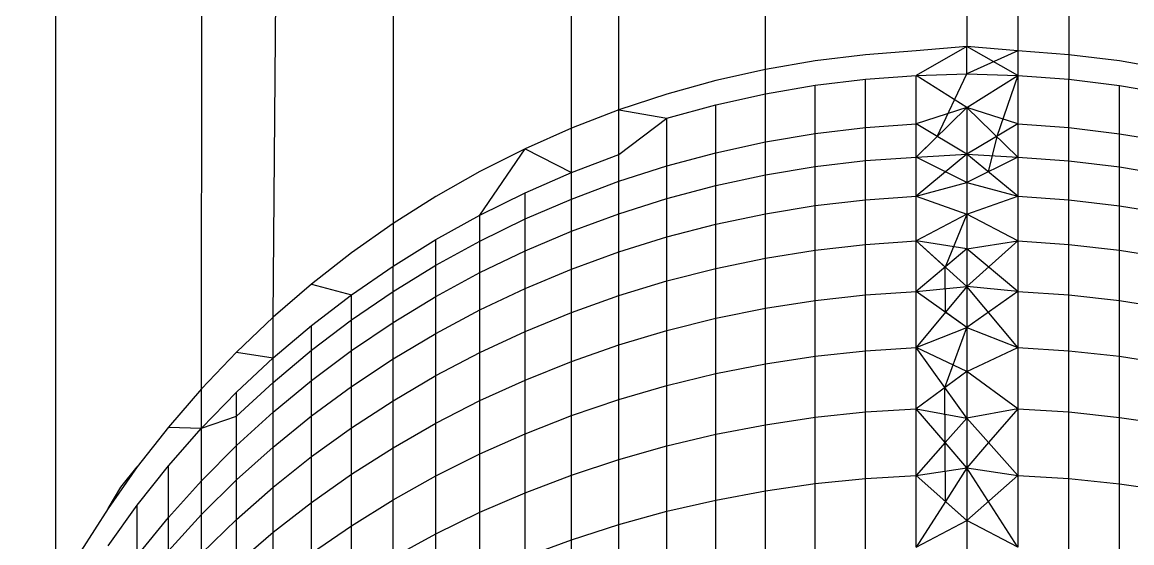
# Model space of a CAD drawing. Header units: inches. Extents: x 17 to 4615, y 5 to 3256.
# Drawn here: x 742.026 to 743.207, y 2419.524 to 2420.077 of the extents above; entities that cross this region are included whole.
import ezdxf

# ---------------------------------------------------------------- set-up
doc = ezdxf.new("R2010")
doc.units = ezdxf.units.IN
doc.header["$MEASUREMENT"] = 0

msp = doc.modelspace()

# ---------------------------------------------------------------- linework, layer by layer
for p, q in [((742.6612, 2419.984), (742.6612, 2587.5302)), ((742.8171, 2420.027), (742.9237, 2587.4715)), ((742.9775, 2587.4676), (743.1401, 2420.0428)), ((742.5095, 2582.2816), (742.4209, 2419.8631)), ((742.6109, 2419.9646), (742.5095, 2582.2816)), ((742.9539, 2582.2816), (743.0315, 2420.0514)), ((742.0622, 2419.4679), (742.0263, 2516.9059)), ((743.0476, 2461.3736), (743.0315, 2420.0514)), ((743.0476, 2461.3736), (743.0858, 2420.0468)), ((742.2171, 2419.6876), (742.2437, 2460.3649)), ((742.2934, 2419.7638), (742.3076, 2421.4685)), ((743.0315, 2420.0514), (742.9775, 2420.0208)), ((743.0315, 2420.0514), (742.9775, 2420.0468)), ((743.0858, 2420.0468), (743.0315, 2420.0514)), ((743.0858, 2420.0208), (743.0315, 2420.0514)), ((743.0315, 2420.0226), (743.0315, 2420.0514)), ((742.8702, 2420.0362), (742.8171, 2420.027)), ((742.9237, 2420.0428), (742.8702, 2420.0362)), ((742.9775, 2420.0468), (742.9237, 2420.0428)), ((743.0858, 2420.0468), (743.0315, 2420.0226)), ((743.1401, 2420.0428), (743.0858, 2420.0468)), ((743.0858, 2420.0468), (743.0858, 2420.0208)), ((743.194, 2420.0361), (743.1401, 2420.0428)), ((743.1401, 2420.0428), (743.1401, 2420.0168)), ((743.2475, 2420.0267), (743.194, 2420.0361)), ((742.8171, 2420.027), (742.7644, 2420.0152)), ((742.8171, 2420.0013), (742.8171, 2420.027)), ((742.7644, 2420.0152), (742.7124, 2420.0009)), ((742.8702, 2420.0104), (742.9237, 2420.0169)), ((742.9237, 2420.0169), (742.9775, 2420.0208)), ((742.9237, 2419.9654), (742.9237, 2420.0169)), ((742.9775, 2420.0208), (743.0315, 2420.0226)), ((742.9775, 2419.9692), (742.9775, 2420.0208)), ((743.0315, 2419.9868), (742.9775, 2420.0208)), ((742.9999, 2419.9558), (743.0315, 2420.0226)), ((743.0315, 2420.0226), (743.0858, 2420.0208)), ((743.0315, 2419.9868), (743.0858, 2420.0208)), ((743.0858, 2420.0208), (743.0633, 2419.9558)), ((743.0858, 2420.0208), (743.1401, 2420.0168)), ((743.0858, 2420.0208), (743.0858, 2419.9692)), ((743.1401, 2420.0168), (743.194, 2420.0102)), ((743.1401, 2419.9653), (743.1401, 2420.0168)), ((742.7124, 2420.0009), (742.6612, 2419.984)), ((742.7644, 2419.9896), (742.8171, 2420.0013)), ((742.8171, 2420.0013), (742.8702, 2420.0104)), ((742.8171, 2419.95), (742.8171, 2420.0013)), ((742.8702, 2419.9589), (742.8702, 2420.0104)), ((743.194, 2420.0102), (743.2475, 2420.0009)), ((743.194, 2419.9588), (743.194, 2420.0102)), ((742.7124, 2419.9753), (742.7644, 2419.9896)), ((742.7644, 2419.9385), (742.7644, 2419.9896)), ((742.6612, 2419.984), (742.6109, 2419.9646)), ((742.6612, 2419.984), (742.7124, 2419.9753)), ((742.6612, 2419.9365), (742.6612, 2419.984)), ((743.0315, 2419.9868), (742.9775, 2419.9692)), ((742.9775, 2419.9339), (743.0315, 2419.9868)), ((743.0315, 2419.9868), (743.0315, 2419.9369)), ((743.0858, 2419.9339), (743.0315, 2419.9868)), ((743.0858, 2419.9692), (743.0315, 2419.9868)), ((742.6612, 2419.9365), (742.7124, 2419.9753)), ((742.7124, 2419.9246), (742.7124, 2419.9753)), ((742.8702, 2419.9589), (742.9237, 2419.9654)), ((742.9237, 2419.9654), (742.9775, 2419.9692)), ((742.9237, 2419.9301), (742.9237, 2419.9654)), ((742.9775, 2419.9339), (742.9775, 2419.9692)), ((743.0315, 2419.9369), (742.9775, 2419.9692)), ((743.0858, 2419.9692), (743.0315, 2419.9369)), ((743.0858, 2419.9692), (743.1401, 2419.9653)), ((743.0858, 2419.9692), (743.0858, 2419.9339)), ((743.1401, 2419.9653), (743.194, 2419.9588)), ((743.1401, 2419.93), (743.1401, 2419.9653)), ((742.6109, 2419.9646), (742.5616, 2419.9427)), ((742.6109, 2419.9175), (742.6109, 2419.9646)), ((742.8171, 2419.95), (742.8702, 2419.9589)), ((742.8702, 2419.9238), (742.8702, 2419.9589)), ((742.9775, 2419.9339), (742.9999, 2419.9558)), ((743.0633, 2419.9558), (743.0543, 2419.9182)), ((743.194, 2419.9588), (743.2475, 2419.9497)), ((743.194, 2419.9236), (743.194, 2419.9588)), ((742.5616, 2419.9427), (742.5134, 2419.9185)), ((742.5134, 2419.8722), (742.5616, 2419.9427)), ((742.5616, 2419.9427), (742.6109, 2419.9175)), ((742.7644, 2419.9385), (742.8171, 2419.95)), ((742.8171, 2419.9149), (742.8171, 2419.95)), ((742.6109, 2419.9175), (742.6612, 2419.9365)), ((742.6612, 2419.9082), (742.6612, 2419.9365)), ((742.7124, 2419.9246), (742.7644, 2419.9385)), ((742.7644, 2419.9036), (742.7644, 2419.9385)), ((742.8702, 2419.9238), (742.9237, 2419.9301)), ((742.9237, 2419.9301), (742.9775, 2419.9339)), ((742.9237, 2419.8886), (742.9237, 2419.9301)), ((742.9775, 2419.9339), (743.0315, 2419.9369)), ((743.0315, 2419.9369), (742.9775, 2419.8923)), ((742.9775, 2419.8923), (742.9775, 2419.9339)), ((743.0315, 2419.9068), (742.9775, 2419.9339)), ((743.0315, 2419.9369), (743.0858, 2419.9339)), ((743.0315, 2419.9369), (743.0315, 2419.9068)), ((743.0858, 2419.8923), (743.0315, 2419.9369)), ((743.0858, 2419.9339), (743.0315, 2419.9068)), ((743.0858, 2419.9339), (743.1401, 2419.93)), ((743.0858, 2419.9339), (743.0858, 2419.8923)), ((743.1401, 2419.93), (743.194, 2419.9236)), ((743.1401, 2419.8885), (743.1401, 2419.93)), ((742.5134, 2419.9185), (742.4664, 2419.8919)), ((742.6612, 2419.9082), (742.7124, 2419.9246)), ((742.7124, 2419.8899), (742.7124, 2419.9246)), ((742.8171, 2419.9149), (742.8702, 2419.9238)), ((742.8702, 2419.8824), (742.8702, 2419.9238)), ((743.0543, 2419.9182), (743.0315, 2419.9068)), ((743.194, 2419.9236), (743.2475, 2419.9146)), ((743.194, 2419.8822), (743.194, 2419.9236)), ((742.5616, 2419.896), (742.6109, 2419.9175)), ((742.6109, 2419.8893), (742.6109, 2419.9175)), ((742.6109, 2419.8893), (742.6612, 2419.9082)), ((742.6612, 2419.8737), (742.6612, 2419.9082)), ((742.7644, 2419.9036), (742.8171, 2419.9149)), ((742.8171, 2419.8737), (742.8171, 2419.9149)), ((742.9775, 2419.8923), (743.0315, 2419.9068)), ((743.0315, 2419.9068), (743.0858, 2419.8923)), ((743.0315, 2419.9068), (743.0315, 2419.8733)), ((742.5134, 2419.8722), (742.5616, 2419.896)), ((742.5616, 2419.8681), (742.5616, 2419.896)), ((742.7124, 2419.8899), (742.7644, 2419.9036)), ((742.7644, 2419.8626), (742.7644, 2419.9036)), ((742.4664, 2419.8919), (742.4209, 2419.8631)), ((742.5616, 2419.8681), (742.6109, 2419.8893)), ((742.6109, 2419.8551), (742.6109, 2419.8893)), ((742.6612, 2419.8737), (742.7124, 2419.8899)), ((742.7124, 2419.849), (742.7124, 2419.8899)), ((742.8171, 2419.8737), (742.8702, 2419.8824)), ((742.8702, 2419.8824), (742.9237, 2419.8886)), ((742.8702, 2419.8349), (742.8702, 2419.8824)), ((742.9237, 2419.8886), (742.9775, 2419.8923)), ((742.9237, 2419.841), (742.9237, 2419.8886)), ((742.9775, 2419.8447), (742.9775, 2419.8923)), ((742.9775, 2419.8923), (743.0315, 2419.8733)), ((743.0315, 2419.8733), (743.0858, 2419.8923)), ((743.0858, 2419.8923), (743.1401, 2419.8885)), ((743.0858, 2419.8923), (743.0858, 2419.8447)), ((743.1401, 2419.8885), (743.194, 2419.8822)), ((743.1401, 2419.8409), (743.1401, 2419.8885)), ((742.4664, 2419.8462), (742.5134, 2419.8722)), ((742.5134, 2419.8446), (742.5134, 2419.8722)), ((742.6109, 2419.8551), (742.6612, 2419.8737)), ((742.6612, 2419.8331), (742.6612, 2419.8737)), ((742.7644, 2419.8626), (742.8171, 2419.8737)), ((742.8171, 2419.8264), (742.8171, 2419.8737)), ((743.0315, 2419.8733), (742.9775, 2419.8447)), ((743.0315, 2419.8733), (743.0084, 2419.817)), ((743.0858, 2419.8447), (743.0315, 2419.8733)), ((743.0315, 2419.8733), (743.0315, 2419.8364)), ((743.194, 2419.8822), (743.2475, 2419.8734)), ((743.194, 2419.8348), (743.194, 2419.8822)), ((742.4209, 2419.8631), (742.3768, 2419.8321)), ((742.4209, 2419.8631), (742.4209, 2419.8178)), ((742.5134, 2419.8446), (742.5616, 2419.8681)), ((742.5616, 2419.8342), (742.5616, 2419.8681)), ((742.7124, 2419.849), (742.7644, 2419.8626)), ((742.7644, 2419.8155), (742.7644, 2419.8626)), ((742.5616, 2419.8342), (742.6109, 2419.8551)), ((742.6109, 2419.8148), (742.6109, 2419.8551)), ((742.6612, 2419.8331), (742.7124, 2419.849)), ((742.7124, 2419.8022), (742.7124, 2419.849)), ((742.4209, 2419.8178), (742.4664, 2419.8462)), ((742.4664, 2419.8188), (742.4664, 2419.8462)), ((742.4664, 2419.8188), (742.5134, 2419.8446)), ((742.5134, 2419.811), (742.5134, 2419.8446)), ((742.8702, 2419.8349), (742.9237, 2419.841)), ((742.9237, 2419.841), (742.9775, 2419.8447)), ((742.9237, 2419.7875), (742.9237, 2419.841)), ((742.9775, 2419.791), (742.9775, 2419.8447)), ((743.0315, 2419.7962), (742.9775, 2419.8447)), ((743.0315, 2419.8364), (742.9775, 2419.8447)), ((743.0084, 2419.817), (742.9775, 2419.8447)), ((743.0315, 2419.8364), (742.9775, 2419.791)), ((743.0315, 2419.8364), (743.0858, 2419.8447)), ((743.0858, 2419.8447), (743.0315, 2419.7962)), ((743.0315, 2419.8364), (743.0315, 2419.7962)), ((743.0858, 2419.791), (743.0315, 2419.8364)), ((743.0858, 2419.8447), (743.1401, 2419.8409)), ((743.0858, 2419.8447), (743.0858, 2419.791)), ((743.1401, 2419.8409), (743.194, 2419.8348)), ((743.1401, 2419.7874), (743.1401, 2419.8409)), ((742.3768, 2419.8321), (742.3342, 2419.7989)), ((742.5134, 2419.811), (742.5616, 2419.8342)), ((742.5616, 2419.7942), (742.5616, 2419.8342)), ((742.6109, 2419.8148), (742.6612, 2419.8331)), ((742.6612, 2419.7866), (742.6612, 2419.8331)), ((742.7644, 2419.8155), (742.8171, 2419.8264)), ((742.8171, 2419.8264), (742.8702, 2419.8349)), ((742.8171, 2419.7731), (742.8171, 2419.8264)), ((742.8702, 2419.7815), (742.8702, 2419.8349)), ((743.194, 2419.8348), (743.2475, 2419.8261)), ((743.194, 2419.7813), (743.194, 2419.8348)), ((742.3768, 2419.7874), (742.4209, 2419.8178)), ((742.4209, 2419.7908), (742.4664, 2419.8188)), ((742.4209, 2419.7908), (742.4209, 2419.8178)), ((742.4664, 2419.7855), (742.4664, 2419.8188)), ((742.5616, 2419.7942), (742.6109, 2419.8148)), ((742.6109, 2419.7686), (742.6109, 2419.8148)), ((742.7124, 2419.8022), (742.7644, 2419.8155)), ((742.7644, 2419.7625), (742.7644, 2419.8155)), ((743.0087, 2419.7689), (743.0084, 2419.817)), ((742.4664, 2419.7855), (742.5134, 2419.811)), ((742.5134, 2419.7714), (742.5134, 2419.811)), ((742.6612, 2419.7866), (742.7124, 2419.8022)), ((742.7124, 2419.7494), (742.7124, 2419.8022)), ((742.3342, 2419.7989), (742.2934, 2419.7638)), ((742.3342, 2419.7989), (742.3768, 2419.7874)), ((742.3768, 2419.7607), (742.4209, 2419.7908)), ((742.4209, 2419.7579), (742.4209, 2419.7908)), ((742.5134, 2419.7714), (742.5616, 2419.7942)), ((742.5616, 2419.7484), (742.5616, 2419.7942)), ((742.9237, 2419.7875), (742.9775, 2419.791)), ((742.9775, 2419.791), (743.0315, 2419.7962)), ((742.9775, 2419.7315), (742.9775, 2419.791)), ((743.0315, 2419.7527), (742.9775, 2419.791)), ((743.0315, 2419.7962), (743.0087, 2419.7689)), ((743.0315, 2419.7962), (743.0315, 2419.7527)), ((743.0858, 2419.791), (743.0315, 2419.7962)), ((743.0858, 2419.7315), (743.0315, 2419.7962)), ((743.0858, 2419.791), (743.0315, 2419.7527)), ((743.0858, 2419.791), (743.1401, 2419.7874)), ((743.0858, 2419.791), (743.0858, 2419.7315)), ((742.3342, 2419.7548), (742.3768, 2419.7874)), ((742.3768, 2419.7607), (742.3768, 2419.7874)), ((742.4209, 2419.7579), (742.4664, 2419.7855)), ((742.4664, 2419.7464), (742.4664, 2419.7855)), ((742.6109, 2419.7686), (742.6612, 2419.7866)), ((742.6612, 2419.7342), (742.6612, 2419.7866)), ((742.8171, 2419.7731), (742.8702, 2419.7815)), ((742.8702, 2419.7815), (742.9237, 2419.7875)), ((742.8702, 2419.7222), (742.8702, 2419.7815)), ((742.9237, 2419.728), (742.9237, 2419.7875)), ((743.1401, 2419.7874), (743.194, 2419.7813)), ((743.1401, 2419.7279), (743.1401, 2419.7874)), ((743.194, 2419.7813), (743.2475, 2419.7728)), ((743.194, 2419.722), (743.194, 2419.7813)), ((742.4664, 2419.7464), (742.5134, 2419.7714)), ((742.5134, 2419.726), (742.5134, 2419.7714)), ((742.5616, 2419.7484), (742.6109, 2419.7686)), ((742.6109, 2419.7166), (742.6109, 2419.7686)), ((742.7644, 2419.7625), (742.8171, 2419.7731)), ((742.8171, 2419.714), (742.8171, 2419.7731)), ((743.0087, 2419.7689), (742.9775, 2419.7315)), ((743.0315, 2419.7527), (743.0087, 2419.7689)), ((742.2934, 2419.7638), (742.2543, 2419.7266)), ((742.2934, 2419.7203), (742.2934, 2419.7638)), ((742.2934, 2419.7203), (742.3342, 2419.7548)), ((742.3342, 2419.7285), (742.3768, 2419.7607)), ((742.3342, 2419.7285), (742.3342, 2419.7548)), ((742.3768, 2419.7282), (742.3768, 2419.7607)), ((742.3768, 2419.7282), (742.4209, 2419.7579)), ((742.4209, 2419.7192), (742.4209, 2419.7579)), ((742.7124, 2419.7494), (742.7644, 2419.7625)), ((742.7644, 2419.7036), (742.7644, 2419.7625)), ((742.9775, 2419.7315), (743.0315, 2419.7527)), ((743.0081, 2419.6888), (743.0315, 2419.7527)), ((743.0315, 2419.7527), (743.0858, 2419.7315)), ((743.0315, 2419.7527), (743.0315, 2419.706)), ((742.4209, 2419.7192), (742.4664, 2419.7464)), ((742.4664, 2419.7015), (742.4664, 2419.7464)), ((742.5134, 2419.726), (742.5616, 2419.7484)), ((742.5616, 2419.6968), (742.5616, 2419.7484)), ((742.6612, 2419.7342), (742.7124, 2419.7494)), ((742.7124, 2419.6909), (742.7124, 2419.7494)), ((742.6109, 2419.7166), (742.6612, 2419.7342)), ((742.6612, 2419.676), (742.6612, 2419.7342)), ((742.9237, 2419.728), (742.9775, 2419.7315)), ((742.9775, 2419.6662), (742.9775, 2419.7315)), ((743.0315, 2419.706), (742.9775, 2419.7315)), ((743.0081, 2419.6888), (742.9775, 2419.7315)), ((743.0315, 2419.706), (743.0858, 2419.7315)), ((743.0858, 2419.7315), (743.1401, 2419.7279)), ((743.0858, 2419.7315), (743.0858, 2419.6662)), ((742.2543, 2419.7266), (742.2171, 2419.6876)), ((742.2543, 2419.7266), (742.2934, 2419.7203)), ((742.2543, 2419.6838), (742.2934, 2419.7203)), ((742.2934, 2419.6943), (742.3342, 2419.7285)), ((742.2934, 2419.6943), (742.2934, 2419.7203)), ((742.3342, 2419.6964), (742.3342, 2419.7285)), ((742.3342, 2419.6964), (742.3768, 2419.7282)), ((742.3768, 2419.69), (742.3768, 2419.7282)), ((742.3768, 2419.69), (742.4209, 2419.7192)), ((742.4209, 2419.6748), (742.4209, 2419.7192)), ((742.4664, 2419.7015), (742.5134, 2419.726)), ((742.5134, 2419.6749), (742.5134, 2419.726)), ((742.8171, 2419.714), (742.8702, 2419.7222)), ((742.8702, 2419.7222), (742.9237, 2419.728)), ((742.8702, 2419.6572), (742.8702, 2419.7222)), ((742.9237, 2419.6628), (742.9237, 2419.728)), ((743.1401, 2419.7279), (743.194, 2419.722)), ((743.1401, 2419.6628), (743.1401, 2419.7279)), ((743.194, 2419.722), (743.2475, 2419.7138)), ((743.194, 2419.657), (743.194, 2419.722)), ((742.5616, 2419.6968), (742.6109, 2419.7166)), ((742.6109, 2419.6589), (742.6109, 2419.7166)), ((742.7644, 2419.7036), (742.8171, 2419.714)), ((742.8171, 2419.6493), (742.8171, 2419.714)), ((743.0315, 2419.706), (742.9775, 2419.6662)), ((743.0858, 2419.6662), (743.0315, 2419.706)), ((743.0315, 2419.706), (743.0315, 2419.6562)), ((742.2543, 2419.6582), (742.2934, 2419.6943)), ((742.2934, 2419.6627), (742.3342, 2419.6964)), ((742.2934, 2419.6627), (742.2934, 2419.6943)), ((742.3342, 2419.6587), (742.3342, 2419.6964)), ((742.4209, 2419.6748), (742.4664, 2419.7015)), ((742.4664, 2419.6509), (742.4664, 2419.7015)), ((742.5134, 2419.6749), (742.5616, 2419.6968)), ((742.5616, 2419.6396), (742.5616, 2419.6968)), ((742.7124, 2419.6909), (742.7644, 2419.7036)), ((742.7644, 2419.6391), (742.7644, 2419.7036)), ((742.2171, 2419.6876), (742.1819, 2419.6468)), ((742.2171, 2419.6455), (742.2171, 2419.6876)), ((742.2171, 2419.6455), (742.2543, 2419.6838)), ((742.2543, 2419.6582), (742.2543, 2419.6838)), ((742.3342, 2419.6587), (742.3768, 2419.69)), ((742.3768, 2419.6461), (742.3768, 2419.69)), ((742.6612, 2419.676), (742.7124, 2419.6909)), ((742.7124, 2419.6268), (742.7124, 2419.6909)), ((743.0315, 2419.6562), (743.0081, 2419.6888)), ((743.0084, 2419.6302), (743.0081, 2419.6888)), ((742.3768, 2419.6461), (742.4209, 2419.6748)), ((742.4209, 2419.6248), (742.4209, 2419.6748)), ((742.4664, 2419.6509), (742.5134, 2419.6749)), ((742.5134, 2419.6182), (742.5134, 2419.6749)), ((742.6109, 2419.6589), (742.6612, 2419.676)), ((742.6612, 2419.6123), (742.6612, 2419.676)), ((742.2171, 2419.6455), (742.2543, 2419.6582)), ((742.2543, 2419.6271), (742.2934, 2419.6627)), ((742.2543, 2419.6271), (742.2543, 2419.6582)), ((742.2934, 2419.6255), (742.2934, 2419.6627)), ((742.2934, 2419.6255), (742.3342, 2419.6587)), ((742.3342, 2419.6154), (742.3342, 2419.6587)), ((742.5616, 2419.6396), (742.6109, 2419.6589)), ((742.6109, 2419.5956), (742.6109, 2419.6589)), ((742.8702, 2419.6572), (742.9237, 2419.6628)), ((742.9237, 2419.6628), (742.9775, 2419.6662)), ((742.9237, 2419.5921), (742.9237, 2419.6628)), ((742.9775, 2419.5954), (742.9775, 2419.6662)), ((742.9775, 2419.6662), (743.0315, 2419.6562)), ((743.0084, 2419.6302), (742.9775, 2419.6662)), ((743.0858, 2419.6662), (743.0315, 2419.6562)), ((743.0858, 2419.6662), (743.0547, 2419.6302)), ((743.0858, 2419.6662), (743.1401, 2419.6628)), ((743.0858, 2419.6662), (743.0858, 2419.5954)), ((743.1401, 2419.6628), (743.194, 2419.657)), ((743.1401, 2419.592), (743.1401, 2419.6628)), ((742.1819, 2419.6468), (742.1487, 2419.6043)), ((742.1819, 2419.6468), (742.2171, 2419.6455)), ((742.4209, 2419.6248), (742.4664, 2419.6509)), ((742.4664, 2419.5948), (742.4664, 2419.6509)), ((742.7644, 2419.6391), (742.8171, 2419.6493)), ((742.8171, 2419.6493), (742.8702, 2419.6572)), ((742.8171, 2419.5789), (742.8171, 2419.6493)), ((742.8702, 2419.5866), (742.8702, 2419.6572)), ((743.0315, 2419.6562), (743.0084, 2419.6302)), ((743.0315, 2419.6562), (743.0315, 2419.6033)), ((743.0547, 2419.6302), (743.0315, 2419.6562)), ((743.194, 2419.657), (743.2475, 2419.649)), ((743.194, 2419.5865), (743.194, 2419.657)), ((742.1819, 2419.6054), (742.2171, 2419.6455)), ((742.2171, 2419.5897), (742.2171, 2419.6455)), ((742.3342, 2419.6154), (742.3768, 2419.6461)), ((742.3768, 2419.5967), (742.3768, 2419.6461)), ((742.5134, 2419.6182), (742.5616, 2419.6396)), ((742.5616, 2419.5769), (742.5616, 2419.6396)), ((742.7124, 2419.6268), (742.7644, 2419.6391)), ((742.7644, 2419.5691), (742.7644, 2419.6391)), ((742.2171, 2419.5897), (742.2543, 2419.6271)), ((742.2543, 2419.5905), (742.2543, 2419.6271)), ((742.2543, 2419.5905), (742.2934, 2419.6255)), ((742.2934, 2419.5829), (742.2934, 2419.6255)), ((742.3768, 2419.5967), (742.4209, 2419.6248)), ((742.4209, 2419.5693), (742.4209, 2419.6248)), ((742.6612, 2419.6123), (742.7124, 2419.6268)), ((742.7124, 2419.5572), (742.7124, 2419.6268)), ((743.0084, 2419.6302), (742.9775, 2419.5954)), ((743.0315, 2419.6033), (743.0084, 2419.6302)), ((743.0087, 2419.5677), (743.0084, 2419.6302)), ((743.0547, 2419.6302), (743.0315, 2419.6033)), ((743.0858, 2419.5954), (743.0547, 2419.6302)), ((742.2934, 2419.5829), (742.3342, 2419.6154)), ((742.3342, 2419.5667), (742.3342, 2419.6154)), ((742.4664, 2419.5948), (742.5134, 2419.6182)), ((742.5134, 2419.5561), (742.5134, 2419.6182)), ((742.6109, 2419.5956), (742.6612, 2419.6123)), ((742.6612, 2419.5431), (742.6612, 2419.6123)), ((742.1487, 2419.6043), (742.1177, 2419.5603)), ((742.1312, 2419.5827), (742.1487, 2419.6043)), ((742.1487, 2419.5637), (742.1819, 2419.6054)), ((742.1819, 2419.5506), (742.1819, 2419.6054)), ((742.9775, 2419.5954), (743.0315, 2419.6033)), ((743.0315, 2419.6033), (743.0087, 2419.5677)), ((743.0315, 2419.6033), (743.0858, 2419.5954)), ((743.0315, 2419.6033), (743.0315, 2419.5474)), ((743.0858, 2419.5191), (743.0315, 2419.6033)), ((742.1819, 2419.5506), (742.2171, 2419.5897)), ((742.2171, 2419.5537), (742.2543, 2419.5905)), ((742.2171, 2419.5537), (742.2171, 2419.5897)), ((742.2543, 2419.5485), (742.2543, 2419.5905)), ((742.3342, 2419.5667), (742.3768, 2419.5967)), ((742.3768, 2419.5419), (742.3768, 2419.5967)), ((742.4209, 2419.5693), (742.4664, 2419.5948)), ((742.4664, 2419.5333), (742.4664, 2419.5948)), ((742.5616, 2419.5769), (742.6109, 2419.5956)), ((742.6109, 2419.5269), (742.6109, 2419.5956)), ((742.8702, 2419.5866), (742.9237, 2419.5921)), ((742.9237, 2419.5921), (742.9775, 2419.5954)), ((742.9237, 2419.516), (742.9237, 2419.5921)), ((742.9775, 2419.5192), (742.9775, 2419.5954)), ((742.9775, 2419.5954), (743.0315, 2419.5474)), ((743.0858, 2419.5954), (743.0315, 2419.5474)), ((743.0858, 2419.5954), (743.1401, 2419.592)), ((743.0858, 2419.5954), (743.0858, 2419.5191)), ((743.1401, 2419.592), (743.194, 2419.5865)), ((743.1401, 2419.5159), (743.1401, 2419.592)), ((742.1177, 2419.5603), (742.1312, 2419.5827)), ((742.2543, 2419.5485), (742.2934, 2419.5829)), ((742.2934, 2419.5349), (742.2934, 2419.5829)), ((742.5134, 2419.5561), (742.5616, 2419.5769)), ((742.5616, 2419.5088), (742.5616, 2419.5769)), ((742.7644, 2419.5691), (742.8171, 2419.5789)), ((742.8171, 2419.5789), (742.8702, 2419.5866)), ((742.8171, 2419.5033), (742.8171, 2419.5789)), ((742.8702, 2419.5107), (742.8702, 2419.5866)), ((743.194, 2419.5865), (743.2475, 2419.5787)), ((743.194, 2419.5105), (743.194, 2419.5865)), ((742.1177, 2419.5204), (742.1487, 2419.5637)), ((742.1487, 2419.5099), (742.1487, 2419.5637)), ((742.2934, 2419.5349), (742.3342, 2419.5667)), ((742.3342, 2419.5127), (742.3342, 2419.5667)), ((742.3768, 2419.5419), (742.4209, 2419.5693)), ((742.4209, 2419.5085), (742.4209, 2419.5693)), ((742.7124, 2419.5572), (742.7644, 2419.5691)), ((742.7644, 2419.4938), (742.7644, 2419.5691)), ((743.0087, 2419.5677), (742.9775, 2419.5192)), ((743.0315, 2419.5474), (743.0087, 2419.5677)), ((742.1177, 2419.5603), (742.0888, 2419.5147)), ((742.1819, 2419.5153), (742.2171, 2419.5537)), ((742.2171, 2419.5124), (742.2171, 2419.5537)), ((742.4664, 2419.5333), (742.5134, 2419.5561)), ((742.5134, 2419.4886), (742.5134, 2419.5561)), ((742.6612, 2419.5431), (742.7124, 2419.5572)), ((742.7124, 2419.4822), (742.7124, 2419.5572)), ((742.1487, 2419.5099), (742.1819, 2419.5506)), ((742.1819, 2419.5153), (742.1819, 2419.5506)), ((742.2171, 2419.5124), (742.2543, 2419.5485)), ((742.2543, 2419.5012), (742.2543, 2419.5485)), ((742.3342, 2419.5127), (742.3768, 2419.5419)), ((742.3768, 2419.4819), (742.3768, 2419.5419)), ((742.6109, 2419.5269), (742.6612, 2419.5431)), ((742.6612, 2419.4686), (742.6612, 2419.5431)), ((742.9775, 2419.5192), (743.0315, 2419.5474)), ((743.0858, 2419.5191), (743.0315, 2419.5474)), ((743.0315, 2419.5474), (743.0315, 2419.4886)), ((742.2543, 2419.5012), (742.2934, 2419.5349)), ((742.2934, 2419.4816), (742.2934, 2419.5349)), ((742.4209, 2419.5085), (742.4664, 2419.5333)), ((742.4664, 2419.4665), (742.4664, 2419.5333)), ((742.5616, 2419.5088), (742.6109, 2419.5269)), ((742.6109, 2419.453), (742.6109, 2419.5269))]:
    msp.add_line(p, q)

doc.saveas('drawing.dxf')
